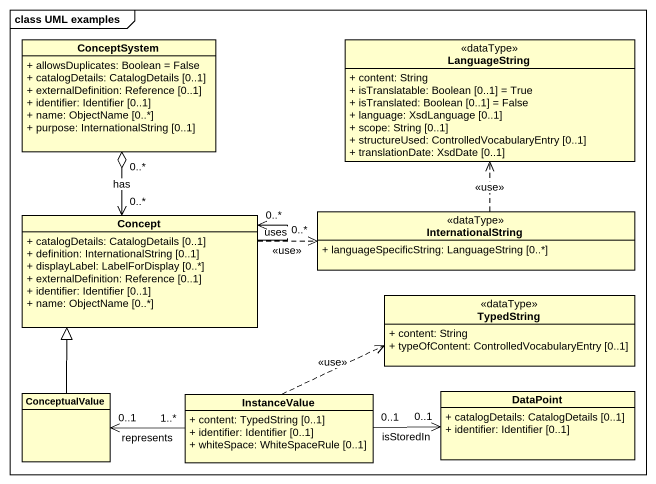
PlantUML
@startuml
mainframe class UML examples
hide circle
hide empty members
skinparam classAttributeIconSize 0
class ConceptSystem {
  + allowsDuplicates: Boolean = False
  + catalogDetails: CatalogDetails [0..1]
  + externalDefinition: Reference [0..1]
  + identifier: Identifier [0..1]
  + name: ObjectName [0..*]
  + purpose: InternationalString [0..1]
}
class LanguageString <<dataType>> {
  + content: String
  + isTranslatable: Boolean [0..1] = True
  + isTranslated: Boolean [0..1] = False
  + language: XsdLanguage [0..1]
  + scope: String [0..1]
  + structureUsed: ControlledVocabularyEntry [0..1]
  + translationDate: XsdDate [0..1]
}
class Concept {
  + catalogDetails: CatalogDetails [0..1]
  + definition: InternationalString [0..1]
  + displayLabel: LabelForDisplay [0..*]
  + externalDefinition: Reference [0..1]
  + identifier: Identifier [0..1]
  + name: ObjectName [0..*]
}
class InternationalString <<dataType>> {
  + languageSpecificString: LanguageString [0..*]
}
class TypedString <<dataType>> {
  + content: String
  + typeOfContent: ControlledVocabularyEntry [0..1]
}
class ConceptualValue
class InstanceValue {
  + content: TypedString [0..1]
  + identifier: Identifier [0..1]
  + whiteSpace: WhiteSpaceRule [0..1]
}
class DataPoint {
  + catalogDetails: CatalogDetails [0..1]
  + identifier: Identifier [0..1]
}
Concept "0..*" <-up-o "0..*" ConceptSystem : has
Concept "0..*" --> "0..*" Concept : uses
Concept .right.> InternationalString : <<use>>
InternationalString .up.> LanguageString : <<use>>
ConceptualValue -up-|> Concept
InstanceValue .right.> TypedString : <<use>>
InstanceValue "1..*" -left-> "0..1" ConceptualValue : represents
InstanceValue "0..1" -right-> "0..1" DataPoint : isStoredIn
@enduml
